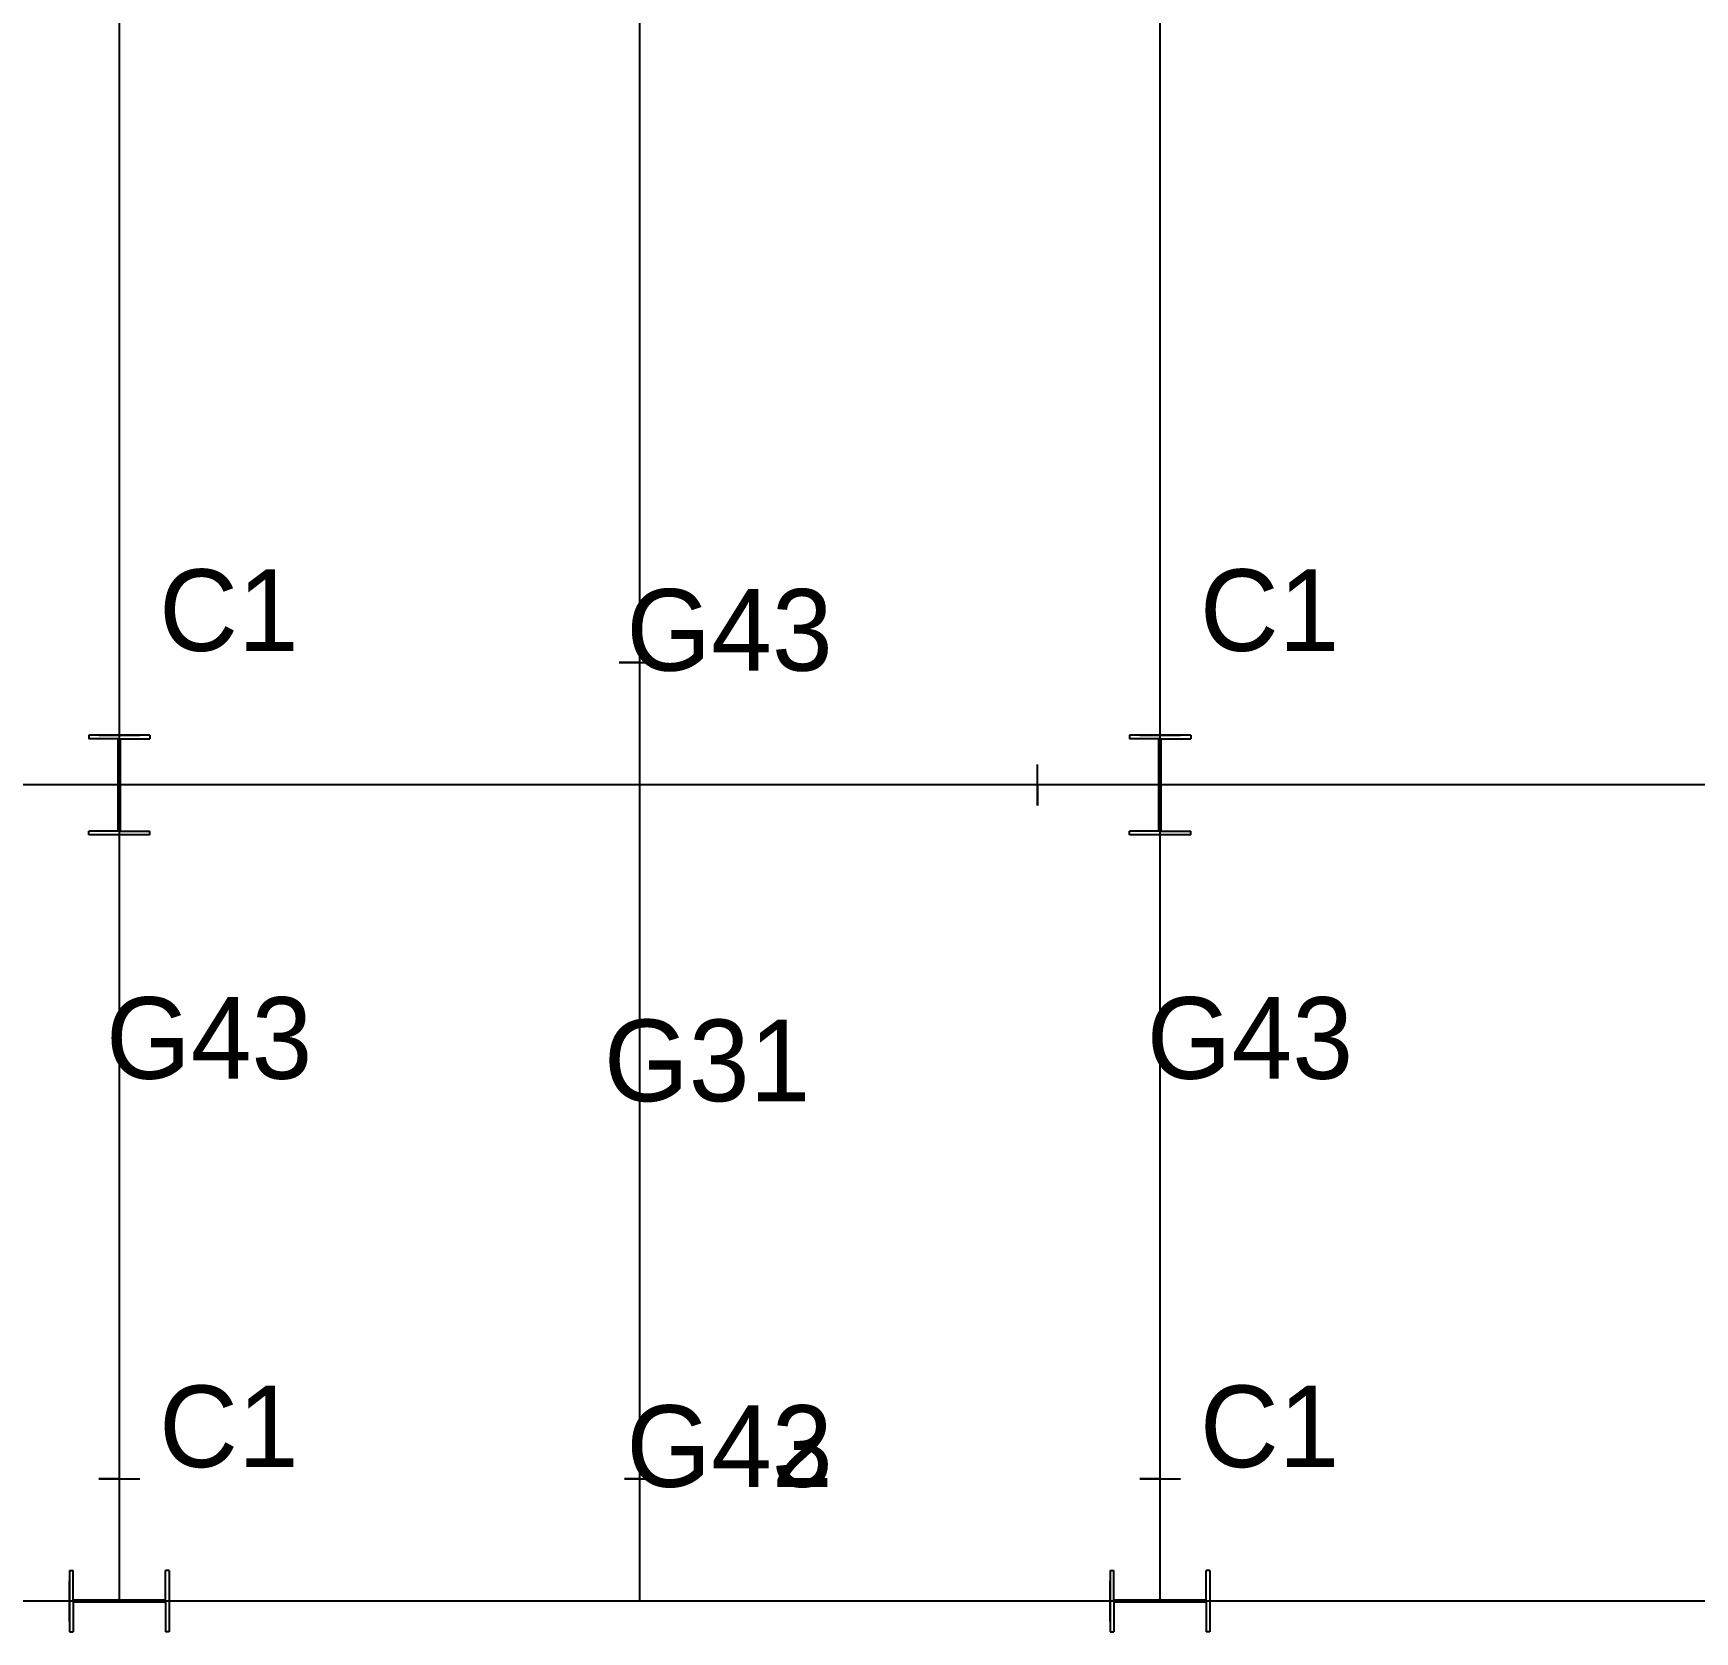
# Model space of a CAD drawing. Extents: x -150 to 68522, y -150 to 33063.
# Drawn here: x 34578 to 42720, y -150 to 7684 of the extents above; entities that cross this region are included whole.
import ezdxf
from ezdxf.enums import TextEntityAlignment as Align

# ---------------------------------------------------------------- set-up
doc = ezdxf.new("R2010")
doc.units = 0
doc.layers.get('0').update_dxf_attribs({"color": 2, "linetype": 'CONTINUOUS'})

msp = doc.modelspace()

# ---------------------------------------------------------------- linework, layer by layer
for p, q in [((35000, 4000, 3330), (35000, 12000, 3330)), ((35000, 4000, 6460), (35000, 12000, 6460)), ((35000, 4000, 9590), (35000, 12000, 9590)), ((37550, 4000, 3330), (37550, 12000, 3330)), ((37550, 4000, 6460), (37550, 12000, 6460)), ((37550, 4000, 9590), (37550, 12000, 9590)), ((40100, 4000, 3330), (40100, 12000, 3330)), ((40100, 4000, 6460), (40100, 12000, 6460)), ((40100, 4000, 9590), (40100, 12000, 9590)), ((35000, 4000), (35000, 8000)), ((40100, 4000), (40100, 8000)), ((35000, 4000), (27500, 4000)), ((35000, 4000, 3330), (27500, 4000, 3330)), ((35000, 4000, 6460), (27500, 4000, 6460)), ((35000, 4000, 9590), (27500, 4000, 9590)), ((35000, 0), (35000, 4000)), ((40100, 4000), (35000, 4000)), ((35000, 4000), (35000, 4000, 3330)), ((40100, 4000, 3330), (35000, 4000, 3330)), ((35000, 0, 3330), (35000, 4000, 3330)), ((35000, 4000, 3330), (35000, 4000, 6460)), ((35000, 4000, 6460), (35000, 4000, 9590)), ((40100, 4000, 6460), (35000, 4000, 6460)), ((35000, 0, 6460), (35000, 4000, 6460)), ((40100, 4000, 9590), (35000, 4000, 9590)), ((35000, 0, 9590), (35000, 4000, 9590)), ((37550, 0, 3330), (37550, 4000, 3330)), ((37550, 0, 6460), (37550, 4000, 6460)), ((37550, 0, 9590), (37550, 4000, 9590)), ((40100, 0), (40100, 4000)), ((47600, 4000), (40100, 4000)), ((40100, 4000), (40100, 4000, 3330)), ((47600, 4000, 3330), (40100, 4000, 3330)), ((40100, 0, 3330), (40100, 4000, 3330)), ((40100, 4000, 3330), (40100, 4000, 6460)), ((40100, 4000, 6460), (40100, 4000, 9590)), ((47600, 4000, 6460), (40100, 4000, 6460)), ((40100, 0, 6460), (40100, 4000, 6460)), ((47600, 4000, 9590), (40100, 4000, 9590)), ((40100, 0, 9590), (40100, 4000, 9590)), ((35000, 0), (27500, 0)), ((35000, 0, 3330), (27500, 0, 3330)), ((35000, 0, 6460), (27500, 0, 6460)), ((35000, 0, 9590), (27500, 0, 9590)), ((40100, 0), (35000, 0)), ((35000, 0), (35000, 0, 3330)), ((40100, 0, 3330), (35000, 0, 3330)), ((35000, 0, 3330), (35000, 0, 6460)), ((35000, 0, 6460), (35000, 0, 9590)), ((40100, 0, 6460), (35000, 0, 6460)), ((40100, 0, 9590), (35000, 0, 9590)), ((47600, 0), (40100, 0)), ((40100, 0), (40100, 0, 3330)), ((47600, 0, 3330), (40100, 0, 3330)), ((40100, 0, 3330), (40100, 0, 6460)), ((40100, 0, 6460), (40100, 0, 9590)), ((47600, 0, 6460), (40100, 0, 6460)), ((47600, 0, 9590), (40100, 0, 9590))]:
    msp.add_line(p, q)
at = {"layer": 'C1'}
for p, q in [((35150, 4244), (34850, 4244)), ((34850, 4244), (34850, 4226)), ((35150, 4244, 3330), (34850, 4244, 3330)), ((34850, 4244, 3330), (34850, 4226, 3330)), ((35150, 4244, 6460), (34850, 4244, 6460)), ((34850, 4244, 6460), (34850, 4226, 6460)), ((35150, 4244), (35150, 4226)), ((35150, 4244, 3330), (35150, 4226, 3330)), ((35150, 4244, 6460), (35150, 4226, 6460)), ((40250, 4244), (39950, 4244)), ((39950, 4244), (39950, 4226)), ((40250, 4244, 3330), (39950, 4244, 3330)), ((39950, 4244, 3330), (39950, 4226, 3330)), ((40250, 4244, 6460), (39950, 4244, 6460)), ((39950, 4244, 6460), (39950, 4226, 6460)), ((40250, 4244), (40250, 4226)), ((40250, 4244, 3330), (40250, 4226, 3330)), ((40250, 4244, 6460), (40250, 4226, 6460)), ((34994.5, 4226), (34850, 4226)), ((34994.5, 4226, 3330), (34850, 4226, 3330)), ((34994.5, 4226, 6460), (34850, 4226, 6460)), ((34994.5, 3774), (34994.5, 4226)), ((34994.5, 4226), (34994.5, 4226)), ((34994.5, 4226), (34994.5, 4226)), ((34994.5, 4226), (34994.5, 4226)), ((34994.5, 3774, 3330), (34994.5, 4226, 3330)), ((34994.5, 4226, 3330), (34994.5, 4226, 3330)), ((34994.5, 4226, 3330), (34994.5, 4226, 3330)), ((34994.5, 4226, 3330), (34994.5, 4226, 3330)), ((34994.5, 3774, 6460), (34994.5, 4226, 6460)), ((34994.5, 4226, 6460), (34994.5, 4226, 6460)), ((34994.5, 4226, 6460), (34994.5, 4226, 6460)), ((34994.5, 4226, 6460), (34994.5, 4226, 6460)), ((35005.5, 3774), (35005.5, 4226)), ((35005.5, 4226), (35005.5, 4226)), ((35005.5, 4226), (35005.5, 4226)), ((35005.5, 4226), (35005.5, 4226)), ((35005.5, 4226), (35150, 4226)), ((35005.5, 3774, 3330), (35005.5, 4226, 3330)), ((35005.5, 4226, 3330), (35005.5, 4226, 3330)), ((35005.5, 4226, 3330), (35005.5, 4226, 3330)), ((35005.5, 4226, 3330), (35005.5, 4226, 3330)), ((35005.5, 4226, 3330), (35150, 4226, 3330)), ((35005.5, 3774, 6460), (35005.5, 4226, 6460)), ((35005.5, 4226, 6460), (35005.5, 4226, 6460)), ((35005.5, 4226, 6460), (35005.5, 4226, 6460)), ((35005.5, 4226, 6460), (35005.5, 4226, 6460)), ((35005.5, 4226, 6460), (35150, 4226, 6460)), ((40094.5, 4226), (39950, 4226)), ((40094.5, 4226, 3330), (39950, 4226, 3330)), ((40094.5, 4226, 6460), (39950, 4226, 6460)), ((40094.5, 3774), (40094.5, 4226)), ((40094.5, 4226), (40094.5, 4226)), ((40094.5, 4226), (40094.5, 4226)), ((40094.5, 4226), (40094.5, 4226)), ((40094.5, 3774, 3330), (40094.5, 4226, 3330)), ((40094.5, 4226, 3330), (40094.5, 4226, 3330)), ((40094.5, 4226, 3330), (40094.5, 4226, 3330)), ((40094.5, 4226, 3330), (40094.5, 4226, 3330)), ((40094.5, 3774, 6460), (40094.5, 4226, 6460)), ((40094.5, 4226, 6460), (40094.5, 4226, 6460)), ((40094.5, 4226, 6460), (40094.5, 4226, 6460)), ((40094.5, 4226, 6460), (40094.5, 4226, 6460)), ((40105.5, 3774), (40105.5, 4226)), ((40105.5, 4226), (40105.5, 4226)), ((40105.5, 4226), (40105.5, 4226)), ((40105.5, 4226), (40105.5, 4226)), ((40105.5, 4226), (40250, 4226)), ((40105.5, 3774, 3330), (40105.5, 4226, 3330)), ((40105.5, 4226, 3330), (40105.5, 4226, 3330)), ((40105.5, 4226, 3330), (40105.5, 4226, 3330)), ((40105.5, 4226, 3330), (40105.5, 4226, 3330)), ((40105.5, 4226, 3330), (40250, 4226, 3330)), ((40105.5, 3774, 6460), (40105.5, 4226, 6460)), ((40105.5, 4226, 6460), (40105.5, 4226, 6460)), ((40105.5, 4226, 6460), (40105.5, 4226, 6460)), ((40105.5, 4226, 6460), (40105.5, 4226, 6460)), ((40105.5, 4226, 6460), (40250, 4226, 6460)), ((34994.5, 3774), (34850, 3774)), ((34850, 3756), (34850, 3774)), ((34994.5, 3774, 3330), (34850, 3774, 3330)), ((34850, 3756, 3330), (34850, 3774, 3330)), ((34994.5, 3774, 6460), (34850, 3774, 6460)), ((34850, 3756, 6460), (34850, 3774, 6460)), ((35150, 3756), (34850, 3756)), ((35150, 3756, 3330), (34850, 3756, 3330)), ((35150, 3756, 6460), (34850, 3756, 6460)), ((34994.5, 3774), (34994.5, 3774)), ((34994.5, 3774), (34994.5, 3774)), ((34994.5, 3774), (34994.5, 3774)), ((34994.5, 3774, 3330), (34994.5, 3774, 3330)), ((34994.5, 3774, 3330), (34994.5, 3774, 3330)), ((34994.5, 3774, 3330), (34994.5, 3774, 3330)), ((34994.5, 3774, 6460), (34994.5, 3774, 6460)), ((34994.5, 3774, 6460), (34994.5, 3774, 6460)), ((34994.5, 3774, 6460), (34994.5, 3774, 6460)), ((35005.5, 3774), (35005.5, 3774)), ((35005.5, 3774), (35005.5, 3774)), ((35005.5, 3774), (35005.5, 3774)), ((35005.5, 3774), (35150, 3774)), ((35005.5, 3774, 3330), (35005.5, 3774, 3330)), ((35005.5, 3774, 3330), (35005.5, 3774, 3330)), ((35005.5, 3774, 3330), (35005.5, 3774, 3330)), ((35005.5, 3774, 3330), (35150, 3774, 3330)), ((35005.5, 3774, 6460), (35005.5, 3774, 6460)), ((35005.5, 3774, 6460), (35005.5, 3774, 6460)), ((35005.5, 3774, 6460), (35005.5, 3774, 6460)), ((35005.5, 3774, 6460), (35150, 3774, 6460)), ((35150, 3756), (35150, 3774)), ((35150, 3756, 3330), (35150, 3774, 3330)), ((35150, 3756, 6460), (35150, 3774, 6460)), ((40094.5, 3774), (39950, 3774)), ((39950, 3756), (39950, 3774)), ((40094.5, 3774, 3330), (39950, 3774, 3330)), ((39950, 3756, 3330), (39950, 3774, 3330)), ((40094.5, 3774, 6460), (39950, 3774, 6460)), ((39950, 3756, 6460), (39950, 3774, 6460)), ((40250, 3756), (39950, 3756)), ((40250, 3756, 3330), (39950, 3756, 3330)), ((40250, 3756, 6460), (39950, 3756, 6460)), ((40094.5, 3774), (40094.5, 3774)), ((40094.5, 3774), (40094.5, 3774)), ((40094.5, 3774), (40094.5, 3774)), ((40094.5, 3774, 3330), (40094.5, 3774, 3330)), ((40094.5, 3774, 3330), (40094.5, 3774, 3330)), ((40094.5, 3774, 3330), (40094.5, 3774, 3330)), ((40094.5, 3774, 6460), (40094.5, 3774, 6460)), ((40094.5, 3774, 6460), (40094.5, 3774, 6460)), ((40094.5, 3774, 6460), (40094.5, 3774, 6460)), ((40105.5, 3774), (40105.5, 3774)), ((40105.5, 3774), (40105.5, 3774)), ((40105.5, 3774), (40105.5, 3774)), ((40105.5, 3774), (40250, 3774)), ((40105.5, 3774, 3330), (40105.5, 3774, 3330)), ((40105.5, 3774, 3330), (40105.5, 3774, 3330)), ((40105.5, 3774, 3330), (40105.5, 3774, 3330)), ((40105.5, 3774, 3330), (40250, 3774, 3330)), ((40105.5, 3774, 6460), (40105.5, 3774, 6460)), ((40105.5, 3774, 6460), (40105.5, 3774, 6460)), ((40105.5, 3774, 6460), (40105.5, 3774, 6460)), ((40105.5, 3774, 6460), (40250, 3774, 6460)), ((40250, 3756), (40250, 3774)), ((40250, 3756, 3330), (40250, 3774, 3330)), ((40250, 3756, 6460), (40250, 3774, 6460)), ((34756, 150), (34756, -150)), ((34756, 150), (34774, 150)), ((34756, 150, 3330), (34756, -150, 3330)), ((34756, 150, 3330), (34774, 150, 3330)), ((34756, 150, 6460), (34756, -150, 6460)), ((34756, 150, 6460), (34774, 150, 6460)), ((34774, 5.5), (34774, 150)), ((34774, 5.5, 3330), (34774, 150, 3330)), ((34774, 5.5, 6460), (34774, 150, 6460)), ((35226, 5.5), (35226, 150)), ((35244, 150), (35226, 150)), ((35226, 5.5, 3330), (35226, 150, 3330)), ((35244, 150, 3330), (35226, 150, 3330)), ((35226, 5.5, 6460), (35226, 150, 6460)), ((35244, 150, 6460), (35226, 150, 6460)), ((35244, 150), (35244, -150)), ((35244, 150, 3330), (35244, -150, 3330)), ((35244, 150, 6460), (35244, -150, 6460)), ((39856, 150), (39856, -150)), ((39856, 150), (39874, 150)), ((39856, 150, 3330), (39856, -150, 3330)), ((39856, 150, 3330), (39874, 150, 3330)), ((39856, 150, 6460), (39856, -150, 6460)), ((39856, 150, 6460), (39874, 150, 6460)), ((39874, 5.5), (39874, 150)), ((39874, 5.5, 3330), (39874, 150, 3330)), ((39874, 5.5, 6460), (39874, 150, 6460)), ((40326, 5.5), (40326, 150)), ((40344, 150), (40326, 150)), ((40326, 5.5, 3330), (40326, 150, 3330)), ((40344, 150, 3330), (40326, 150, 3330)), ((40326, 5.5, 6460), (40326, 150, 6460)), ((40344, 150, 6460), (40326, 150, 6460)), ((40344, 150), (40344, -150)), ((40344, 150, 3330), (40344, -150, 3330)), ((40344, 150, 6460), (40344, -150, 6460)), ((35226, 5.5), (34774, 5.5)), ((34774, 5.5), (34774, 5.5)), ((34774, 5.5), (34774, 5.5)), ((34774, 5.5), (34774, 5.5)), ((35226, 5.5, 3330), (34774, 5.5, 3330)), ((34774, 5.5, 3330), (34774, 5.5, 3330)), ((34774, 5.5, 3330), (34774, 5.5, 3330)), ((34774, 5.5, 3330), (34774, 5.5, 3330)), ((35226, 5.5, 6460), (34774, 5.5, 6460)), ((34774, 5.5, 6460), (34774, 5.5, 6460)), ((34774, 5.5, 6460), (34774, 5.5, 6460)), ((34774, 5.5, 6460), (34774, 5.5, 6460)), ((35226, 5.5), (35226, 5.5)), ((35226, 5.5), (35226, 5.5)), ((35226, 5.5), (35226, 5.5)), ((35226, 5.5, 3330), (35226, 5.5, 3330)), ((35226, 5.5, 3330), (35226, 5.5, 3330)), ((35226, 5.5, 3330), (35226, 5.5, 3330)), ((35226, 5.5, 6460), (35226, 5.5, 6460)), ((35226, 5.5, 6460), (35226, 5.5, 6460)), ((35226, 5.5, 6460), (35226, 5.5, 6460)), ((40326, 5.5), (39874, 5.5)), ((39874, 5.5), (39874, 5.5)), ((39874, 5.5), (39874, 5.5)), ((39874, 5.5), (39874, 5.5)), ((40326, 5.5, 3330), (39874, 5.5, 3330)), ((39874, 5.5, 3330), (39874, 5.5, 3330)), ((39874, 5.5, 3330), (39874, 5.5, 3330)), ((39874, 5.5, 3330), (39874, 5.5, 3330)), ((40326, 5.5, 6460), (39874, 5.5, 6460)), ((39874, 5.5, 6460), (39874, 5.5, 6460)), ((39874, 5.5, 6460), (39874, 5.5, 6460)), ((39874, 5.5, 6460), (39874, 5.5, 6460)), ((40326, 5.5), (40326, 5.5)), ((40326, 5.5), (40326, 5.5)), ((40326, 5.5), (40326, 5.5)), ((40326, 5.5, 3330), (40326, 5.5, 3330)), ((40326, 5.5, 3330), (40326, 5.5, 3330)), ((40326, 5.5, 3330), (40326, 5.5, 3330)), ((40326, 5.5, 6460), (40326, 5.5, 6460)), ((40326, 5.5, 6460), (40326, 5.5, 6460)), ((40326, 5.5, 6460), (40326, 5.5, 6460)), ((35226, -5.5), (34774, -5.5)), ((34774, -5.5), (34774, -5.5)), ((34774, -5.5), (34774, -5.5)), ((34774, -5.5), (34774, -5.5)), ((34774, -5.5), (34774, -150)), ((35226, -5.5, 3330), (34774, -5.5, 3330)), ((34774, -5.5, 3330), (34774, -5.5, 3330)), ((34774, -5.5, 3330), (34774, -5.5, 3330)), ((34774, -5.5, 3330), (34774, -5.5, 3330)), ((34774, -5.5, 3330), (34774, -150, 3330)), ((35226, -5.5, 6460), (34774, -5.5, 6460)), ((34774, -5.5, 6460), (34774, -5.5, 6460)), ((34774, -5.5, 6460), (34774, -5.5, 6460)), ((34774, -5.5, 6460), (34774, -5.5, 6460)), ((34774, -5.5, 6460), (34774, -150, 6460)), ((35226, -5.5), (35226, -5.5)), ((35226, -5.5), (35226, -5.5)), ((35226, -5.5), (35226, -5.5)), ((35226, -5.5), (35226, -150)), ((35226, -5.5, 3330), (35226, -5.5, 3330)), ((35226, -5.5, 3330), (35226, -5.5, 3330)), ((35226, -5.5, 3330), (35226, -5.5, 3330)), ((35226, -5.5, 3330), (35226, -150, 3330)), ((35226, -5.5, 6460), (35226, -5.5, 6460)), ((35226, -5.5, 6460), (35226, -5.5, 6460)), ((35226, -5.5, 6460), (35226, -5.5, 6460)), ((35226, -5.5, 6460), (35226, -150, 6460)), ((40326, -5.5), (39874, -5.5)), ((39874, -5.5), (39874, -5.5)), ((39874, -5.5), (39874, -5.5)), ((39874, -5.5), (39874, -5.5)), ((39874, -5.5), (39874, -150)), ((40326, -5.5, 3330), (39874, -5.5, 3330)), ((39874, -5.5, 3330), (39874, -5.5, 3330)), ((39874, -5.5, 3330), (39874, -5.5, 3330)), ((39874, -5.5, 3330), (39874, -5.5, 3330)), ((39874, -5.5, 3330), (39874, -150, 3330)), ((40326, -5.5, 6460), (39874, -5.5, 6460)), ((39874, -5.5, 6460), (39874, -5.5, 6460)), ((39874, -5.5, 6460), (39874, -5.5, 6460)), ((39874, -5.5, 6460), (39874, -5.5, 6460)), ((39874, -5.5, 6460), (39874, -150, 6460)), ((40326, -5.5), (40326, -5.5)), ((40326, -5.5), (40326, -5.5)), ((40326, -5.5), (40326, -5.5)), ((40326, -5.5), (40326, -150)), ((40326, -5.5, 3330), (40326, -5.5, 3330)), ((40326, -5.5, 3330), (40326, -5.5, 3330)), ((40326, -5.5, 3330), (40326, -5.5, 3330)), ((40326, -5.5, 3330), (40326, -150, 3330)), ((40326, -5.5, 6460), (40326, -5.5, 6460)), ((40326, -5.5, 6460), (40326, -5.5, 6460)), ((40326, -5.5, 6460), (40326, -5.5, 6460)), ((40326, -5.5, 6460), (40326, -150, 6460)), ((34756, -150), (34774, -150)), ((34756, -150, 3330), (34774, -150, 3330)), ((34756, -150, 6460), (34774, -150, 6460)), ((35244, -150), (35226, -150)), ((35244, -150, 3330), (35226, -150, 3330)), ((35244, -150, 6460), (35226, -150, 6460)), ((39856, -150), (39874, -150)), ((39856, -150, 3330), (39874, -150, 3330)), ((39856, -150, 6460), (39874, -150, 6460)), ((40344, -150), (40326, -150)), ((40344, -150, 3330), (40326, -150, 3330)), ((40344, -150, 6460), (40326, -150, 6460))]:
    msp.add_line(p, q, dxfattribs=at)
at = {"layer": 'G31', "extrusion": (0, 1, 0)}
for p, q in [((37475, 600, 3480), (37625, 600, 3480)), ((37475, 600, 3180), (37625, 600, 3180)), ((37546.75, 600, 3471), (37475, 600, 3471)), ((37475, 600, 3480), (37475, 600, 3471)), ((37546.75, 600, 3189), (37475, 600, 3189)), ((37475, 600, 3180), (37475, 600, 3189)), ((37475, 600, 6610), (37625, 600, 6610)), ((37475, 600, 6310), (37625, 600, 6310)), ((37546.75, 600, 6601), (37475, 600, 6601)), ((37475, 600, 6610), (37475, 600, 6601)), ((37546.75, 600, 6319), (37475, 600, 6319)), ((37475, 600, 6310), (37475, 600, 6319)), ((37475, 600, 9740), (37625, 600, 9740)), ((37475, 600, 9440), (37625, 600, 9440)), ((37546.75, 600, 9731), (37475, 600, 9731)), ((37475, 600, 9740), (37475, 600, 9731)), ((37546.75, 600, 9449), (37475, 600, 9449)), ((37475, 600, 9440), (37475, 600, 9449)), ((37546.75, 600, 3189), (37546.75, 600, 3471)), ((37546.75, 600, 3471), (37546.75, 600, 3471)), ((37546.75, 600, 3189), (37546.75, 600, 3189)), ((37546.75, 600, 3471), (37546.75, 600, 3471)), ((37546.75, 600, 3189), (37546.75, 600, 3189)), ((37546.75, 600, 3471), (37546.75, 600, 3471)), ((37546.75, 600, 3189), (37546.75, 600, 3189)), ((37546.75, 600, 6319), (37546.75, 600, 6601)), ((37546.75, 600, 6601), (37546.75, 600, 6601)), ((37546.75, 600, 6319), (37546.75, 600, 6319)), ((37546.75, 600, 6601), (37546.75, 600, 6601)), ((37546.75, 600, 6319), (37546.75, 600, 6319)), ((37546.75, 600, 6601), (37546.75, 600, 6601)), ((37546.75, 600, 6319), (37546.75, 600, 6319)), ((37546.75, 600, 9449), (37546.75, 600, 9731)), ((37546.75, 600, 9731), (37546.75, 600, 9731)), ((37546.75, 600, 9449), (37546.75, 600, 9449)), ((37546.75, 600, 9731), (37546.75, 600, 9731)), ((37546.75, 600, 9449), (37546.75, 600, 9449)), ((37546.75, 600, 9731), (37546.75, 600, 9731)), ((37546.75, 600, 9449), (37546.75, 600, 9449)), ((37553.25, 600, 3189), (37553.25, 600, 3471)), ((37553.25, 600, 3189), (37553.25, 600, 3189)), ((37553.25, 600, 3471), (37553.25, 600, 3471)), ((37553.25, 600, 3189), (37553.25, 600, 3189)), ((37553.25, 600, 3471), (37553.25, 600, 3471)), ((37553.25, 600, 3189), (37553.25, 600, 3189)), ((37553.25, 600, 3471), (37553.25, 600, 3471)), ((37553.25, 600, 3471), (37625, 600, 3471)), ((37553.25, 600, 3189), (37625, 600, 3189)), ((37553.25, 600, 6319), (37553.25, 600, 6601)), ((37553.25, 600, 6319), (37553.25, 600, 6319)), ((37553.25, 600, 6601), (37553.25, 600, 6601)), ((37553.25, 600, 6319), (37553.25, 600, 6319)), ((37553.25, 600, 6601), (37553.25, 600, 6601)), ((37553.25, 600, 6319), (37553.25, 600, 6319)), ((37553.25, 600, 6601), (37553.25, 600, 6601)), ((37553.25, 600, 6601), (37625, 600, 6601)), ((37553.25, 600, 6319), (37625, 600, 6319)), ((37553.25, 600, 9449), (37553.25, 600, 9731)), ((37553.25, 600, 9449), (37553.25, 600, 9449)), ((37553.25, 600, 9731), (37553.25, 600, 9731)), ((37553.25, 600, 9449), (37553.25, 600, 9449)), ((37553.25, 600, 9731), (37553.25, 600, 9731)), ((37553.25, 600, 9449), (37553.25, 600, 9449)), ((37553.25, 600, 9731), (37553.25, 600, 9731)), ((37553.25, 600, 9731), (37625, 600, 9731)), ((37553.25, 600, 9449), (37625, 600, 9449)), ((37625, 600, 3480), (37625, 600, 3471)), ((37625, 600, 3180), (37625, 600, 3189)), ((37625, 600, 6610), (37625, 600, 6601)), ((37625, 600, 6310), (37625, 600, 6319)), ((37625, 600, 9740), (37625, 600, 9731)), ((37625, 600, 9440), (37625, 600, 9449))]:
    msp.add_line(p, q, dxfattribs=at)
at = {"layer": 'G42', "extrusion": (0, 1, 0)}
for p, q in [((34900, 4244, 3530), (35100, 4244, 3530)), ((34900, 4244, 3130), (35100, 4244, 3130)), ((34995.5, 4244, 3516), (34900, 4244, 3516)), ((34900, 4244, 3530), (34900, 4244, 3516)), ((34995.5, 4244, 3144), (34900, 4244, 3144)), ((34900, 4244, 3130), (34900, 4244, 3144)), ((34900, 4244, 6660), (35100, 4244, 6660)), ((34900, 4244, 6260), (35100, 4244, 6260)), ((34995.5, 4244, 6646), (34900, 4244, 6646)), ((34900, 4244, 6660), (34900, 4244, 6646)), ((34995.5, 4244, 6274), (34900, 4244, 6274)), ((34900, 4244, 6260), (34900, 4244, 6274)), ((34900, 4244, 9790), (35100, 4244, 9790)), ((34900, 4244, 9390), (35100, 4244, 9390)), ((34995.5, 4244, 9776), (34900, 4244, 9776)), ((34900, 4244, 9790), (34900, 4244, 9776)), ((34995.5, 4244, 9404), (34900, 4244, 9404)), ((34900, 4244, 9390), (34900, 4244, 9404)), ((34995.5, 4244, 3144), (34995.5, 4244, 3516)), ((34995.5, 4244, 3516), (34995.5, 4244, 3516)), ((34995.5, 4244, 3144), (34995.5, 4244, 3144)), ((34995.5, 4244, 3516), (34995.5, 4244, 3516)), ((34995.5, 4244, 3144), (34995.5, 4244, 3144)), ((34995.5, 4244, 3516), (34995.5, 4244, 3516)), ((34995.5, 4244, 3144), (34995.5, 4244, 3144)), ((34995.5, 4244, 6274), (34995.5, 4244, 6646)), ((34995.5, 4244, 6646), (34995.5, 4244, 6646)), ((34995.5, 4244, 6274), (34995.5, 4244, 6274)), ((34995.5, 4244, 6646), (34995.5, 4244, 6646)), ((34995.5, 4244, 6274), (34995.5, 4244, 6274)), ((34995.5, 4244, 6646), (34995.5, 4244, 6646)), ((34995.5, 4244, 6274), (34995.5, 4244, 6274)), ((34995.5, 4244, 9404), (34995.5, 4244, 9776)), ((34995.5, 4244, 9776), (34995.5, 4244, 9776)), ((34995.5, 4244, 9404), (34995.5, 4244, 9404)), ((34995.5, 4244, 9776), (34995.5, 4244, 9776)), ((34995.5, 4244, 9404), (34995.5, 4244, 9404)), ((34995.5, 4244, 9776), (34995.5, 4244, 9776)), ((34995.5, 4244, 9404), (34995.5, 4244, 9404)), ((35004.5, 4244, 3144), (35004.5, 4244, 3516)), ((35004.5, 4244, 3144), (35004.5, 4244, 3144)), ((35004.5, 4244, 3516), (35004.5, 4244, 3516)), ((35004.5, 4244, 3144), (35004.5, 4244, 3144)), ((35004.5, 4244, 3516), (35004.5, 4244, 3516)), ((35004.5, 4244, 3144), (35004.5, 4244, 3144)), ((35004.5, 4244, 3516), (35004.5, 4244, 3516)), ((35004.5, 4244, 3516), (35100, 4244, 3516)), ((35004.5, 4244, 3144), (35100, 4244, 3144)), ((35004.5, 4244, 6274), (35004.5, 4244, 6646)), ((35004.5, 4244, 6274), (35004.5, 4244, 6274)), ((35004.5, 4244, 6646), (35004.5, 4244, 6646)), ((35004.5, 4244, 6274), (35004.5, 4244, 6274)), ((35004.5, 4244, 6646), (35004.5, 4244, 6646)), ((35004.5, 4244, 6274), (35004.5, 4244, 6274)), ((35004.5, 4244, 6646), (35004.5, 4244, 6646)), ((35004.5, 4244, 6646), (35100, 4244, 6646)), ((35004.5, 4244, 6274), (35100, 4244, 6274)), ((35004.5, 4244, 9404), (35004.5, 4244, 9776)), ((35004.5, 4244, 9404), (35004.5, 4244, 9404)), ((35004.5, 4244, 9776), (35004.5, 4244, 9776)), ((35004.5, 4244, 9404), (35004.5, 4244, 9404)), ((35004.5, 4244, 9776), (35004.5, 4244, 9776)), ((35004.5, 4244, 9404), (35004.5, 4244, 9404)), ((35004.5, 4244, 9776), (35004.5, 4244, 9776)), ((35004.5, 4244, 9776), (35100, 4244, 9776)), ((35004.5, 4244, 9404), (35100, 4244, 9404)), ((35100, 4244, 3530), (35100, 4244, 3516)), ((35100, 4244, 3130), (35100, 4244, 3144)), ((35100, 4244, 6660), (35100, 4244, 6646)), ((35100, 4244, 6260), (35100, 4244, 6274)), ((35100, 4244, 9790), (35100, 4244, 9776)), ((35100, 4244, 9390), (35100, 4244, 9404)), ((40000, 4244, 3530), (40200, 4244, 3530)), ((40000, 4244, 3130), (40200, 4244, 3130)), ((40095.5, 4244, 3516), (40000, 4244, 3516)), ((40000, 4244, 3530), (40000, 4244, 3516)), ((40095.5, 4244, 3144), (40000, 4244, 3144)), ((40000, 4244, 3130), (40000, 4244, 3144)), ((40000, 4244, 6660), (40200, 4244, 6660)), ((40000, 4244, 6260), (40200, 4244, 6260)), ((40095.5, 4244, 6646), (40000, 4244, 6646)), ((40000, 4244, 6660), (40000, 4244, 6646)), ((40095.5, 4244, 6274), (40000, 4244, 6274)), ((40000, 4244, 6260), (40000, 4244, 6274)), ((40000, 4244, 9790), (40200, 4244, 9790)), ((40000, 4244, 9390), (40200, 4244, 9390)), ((40095.5, 4244, 9776), (40000, 4244, 9776)), ((40000, 4244, 9790), (40000, 4244, 9776)), ((40095.5, 4244, 9404), (40000, 4244, 9404)), ((40000, 4244, 9390), (40000, 4244, 9404)), ((40095.5, 4244, 3144), (40095.5, 4244, 3516)), ((40095.5, 4244, 3516), (40095.5, 4244, 3516)), ((40095.5, 4244, 3144), (40095.5, 4244, 3144)), ((40095.5, 4244, 3516), (40095.5, 4244, 3516)), ((40095.5, 4244, 3144), (40095.5, 4244, 3144)), ((40095.5, 4244, 3516), (40095.5, 4244, 3516)), ((40095.5, 4244, 3144), (40095.5, 4244, 3144)), ((40095.5, 4244, 6274), (40095.5, 4244, 6646)), ((40095.5, 4244, 6646), (40095.5, 4244, 6646)), ((40095.5, 4244, 6274), (40095.5, 4244, 6274)), ((40095.5, 4244, 6646), (40095.5, 4244, 6646)), ((40095.5, 4244, 6274), (40095.5, 4244, 6274)), ((40095.5, 4244, 6646), (40095.5, 4244, 6646)), ((40095.5, 4244, 6274), (40095.5, 4244, 6274)), ((40095.5, 4244, 9404), (40095.5, 4244, 9776)), ((40095.5, 4244, 9776), (40095.5, 4244, 9776)), ((40095.5, 4244, 9404), (40095.5, 4244, 9404)), ((40095.5, 4244, 9776), (40095.5, 4244, 9776)), ((40095.5, 4244, 9404), (40095.5, 4244, 9404)), ((40095.5, 4244, 9776), (40095.5, 4244, 9776)), ((40095.5, 4244, 9404), (40095.5, 4244, 9404)), ((40104.5, 4244, 3144), (40104.5, 4244, 3516)), ((40104.5, 4244, 3144), (40104.5, 4244, 3144)), ((40104.5, 4244, 3516), (40104.5, 4244, 3516)), ((40104.5, 4244, 3144), (40104.5, 4244, 3144)), ((40104.5, 4244, 3516), (40104.5, 4244, 3516)), ((40104.5, 4244, 3144), (40104.5, 4244, 3144)), ((40104.5, 4244, 3516), (40104.5, 4244, 3516)), ((40104.5, 4244, 3516), (40200, 4244, 3516)), ((40104.5, 4244, 3144), (40200, 4244, 3144)), ((40104.5, 4244, 6274), (40104.5, 4244, 6646)), ((40104.5, 4244, 6274), (40104.5, 4244, 6274)), ((40104.5, 4244, 6646), (40104.5, 4244, 6646)), ((40104.5, 4244, 6274), (40104.5, 4244, 6274)), ((40104.5, 4244, 6646), (40104.5, 4244, 6646)), ((40104.5, 4244, 6274), (40104.5, 4244, 6274)), ((40104.5, 4244, 6646), (40104.5, 4244, 6646)), ((40104.5, 4244, 6646), (40200, 4244, 6646)), ((40104.5, 4244, 6274), (40200, 4244, 6274)), ((40104.5, 4244, 9404), (40104.5, 4244, 9776)), ((40104.5, 4244, 9404), (40104.5, 4244, 9404)), ((40104.5, 4244, 9776), (40104.5, 4244, 9776)), ((40104.5, 4244, 9404), (40104.5, 4244, 9404)), ((40104.5, 4244, 9776), (40104.5, 4244, 9776)), ((40104.5, 4244, 9404), (40104.5, 4244, 9404)), ((40104.5, 4244, 9776), (40104.5, 4244, 9776)), ((40104.5, 4244, 9776), (40200, 4244, 9776)), ((40104.5, 4244, 9404), (40200, 4244, 9404)), ((40200, 4244, 3530), (40200, 4244, 3516)), ((40200, 4244, 3130), (40200, 4244, 3144)), ((40200, 4244, 6660), (40200, 4244, 6646)), ((40200, 4244, 6260), (40200, 4244, 6274)), ((40200, 4244, 9790), (40200, 4244, 9776)), ((40200, 4244, 9390), (40200, 4244, 9404))]:
    msp.add_line(p, q, dxfattribs=at)
at = {"layer": 'G42', "extrusion": (-1, 0, 0)}
for p, q in [((34756, -100, 3530), (34756, 100, 3530)), ((34756, -100, 3130), (34756, 100, 3130)), ((34756, 4.5, 3516), (34756, 100, 3516)), ((34756, 100, 3530), (34756, 100, 3516)), ((34756, 4.5, 3144), (34756, 100, 3144)), ((34756, 100, 3130), (34756, 100, 3144)), ((34756, -100, 6660), (34756, 100, 6660)), ((34756, -100, 6260), (34756, 100, 6260)), ((34756, 4.5, 6646), (34756, 100, 6646)), ((34756, 100, 6660), (34756, 100, 6646)), ((34756, 4.5, 6274), (34756, 100, 6274)), ((34756, 100, 6260), (34756, 100, 6274)), ((39856, -100, 3530), (39856, 100, 3530)), ((39856, -100, 3130), (39856, 100, 3130)), ((39856, 4.5, 3516), (39856, 100, 3516)), ((39856, 100, 3530), (39856, 100, 3516)), ((39856, 4.5, 3144), (39856, 100, 3144)), ((39856, 100, 3130), (39856, 100, 3144)), ((39856, -100, 6660), (39856, 100, 6660)), ((39856, -100, 6260), (39856, 100, 6260)), ((39856, 4.5, 6646), (39856, 100, 6646)), ((39856, 100, 6660), (39856, 100, 6646)), ((39856, 4.5, 6274), (39856, 100, 6274)), ((39856, 100, 6260), (39856, 100, 6274)), ((34756, 4.5, 3144), (34756, 4.5, 3516)), ((34756, 4.5, 3144), (34756, 4.5, 3144)), ((34756, 4.5, 3516), (34756, 4.5, 3516)), ((34756, 4.5, 3144), (34756, 4.5, 3144)), ((34756, 4.5, 3516), (34756, 4.5, 3516)), ((34756, 4.5, 3144), (34756, 4.5, 3144)), ((34756, 4.5, 3516), (34756, 4.5, 3516)), ((34756, 4.5, 6274), (34756, 4.5, 6646)), ((34756, 4.5, 6274), (34756, 4.5, 6274)), ((34756, 4.5, 6646), (34756, 4.5, 6646)), ((34756, 4.5, 6274), (34756, 4.5, 6274)), ((34756, 4.5, 6646), (34756, 4.5, 6646)), ((34756, 4.5, 6274), (34756, 4.5, 6274)), ((34756, 4.5, 6646), (34756, 4.5, 6646)), ((39856, 4.5, 3144), (39856, 4.5, 3516)), ((39856, 4.5, 3144), (39856, 4.5, 3144)), ((39856, 4.5, 3516), (39856, 4.5, 3516)), ((39856, 4.5, 3144), (39856, 4.5, 3144)), ((39856, 4.5, 3516), (39856, 4.5, 3516)), ((39856, 4.5, 3144), (39856, 4.5, 3144)), ((39856, 4.5, 3516), (39856, 4.5, 3516)), ((39856, 4.5, 6274), (39856, 4.5, 6646)), ((39856, 4.5, 6274), (39856, 4.5, 6274)), ((39856, 4.5, 6646), (39856, 4.5, 6646)), ((39856, 4.5, 6274), (39856, 4.5, 6274)), ((39856, 4.5, 6646), (39856, 4.5, 6646)), ((39856, 4.5, 6274), (39856, 4.5, 6274)), ((39856, 4.5, 6646), (39856, 4.5, 6646)), ((34756, -4.5, 3144), (34756, -4.5, 3516)), ((34756, -4.5, 3516), (34756, -4.5, 3516)), ((34756, -4.5, 3144), (34756, -4.5, 3144)), ((34756, -4.5, 3516), (34756, -4.5, 3516)), ((34756, -4.5, 3144), (34756, -4.5, 3144)), ((34756, -4.5, 3516), (34756, -4.5, 3516)), ((34756, -4.5, 3144), (34756, -4.5, 3144)), ((34756, -4.5, 3516), (34756, -100, 3516)), ((34756, -4.5, 3144), (34756, -100, 3144)), ((34756, -4.5, 6274), (34756, -4.5, 6646)), ((34756, -4.5, 6646), (34756, -4.5, 6646)), ((34756, -4.5, 6274), (34756, -4.5, 6274)), ((34756, -4.5, 6646), (34756, -4.5, 6646)), ((34756, -4.5, 6274), (34756, -4.5, 6274)), ((34756, -4.5, 6646), (34756, -4.5, 6646)), ((34756, -4.5, 6274), (34756, -4.5, 6274)), ((34756, -4.5, 6646), (34756, -100, 6646)), ((34756, -4.5, 6274), (34756, -100, 6274)), ((39856, -4.5, 3144), (39856, -4.5, 3516)), ((39856, -4.5, 3516), (39856, -4.5, 3516)), ((39856, -4.5, 3144), (39856, -4.5, 3144)), ((39856, -4.5, 3516), (39856, -4.5, 3516)), ((39856, -4.5, 3144), (39856, -4.5, 3144)), ((39856, -4.5, 3516), (39856, -4.5, 3516)), ((39856, -4.5, 3144), (39856, -4.5, 3144)), ((39856, -4.5, 3516), (39856, -100, 3516)), ((39856, -4.5, 3144), (39856, -100, 3144)), ((39856, -4.5, 6274), (39856, -4.5, 6646)), ((39856, -4.5, 6646), (39856, -4.5, 6646)), ((39856, -4.5, 6274), (39856, -4.5, 6274)), ((39856, -4.5, 6646), (39856, -4.5, 6646)), ((39856, -4.5, 6274), (39856, -4.5, 6274)), ((39856, -4.5, 6646), (39856, -4.5, 6646)), ((39856, -4.5, 6274), (39856, -4.5, 6274)), ((39856, -4.5, 6646), (39856, -100, 6646)), ((39856, -4.5, 6274), (39856, -100, 6274)), ((34756, -100, 3530), (34756, -100, 3516)), ((34756, -100, 3130), (34756, -100, 3144)), ((34756, -100, 6660), (34756, -100, 6646)), ((34756, -100, 6260), (34756, -100, 6274)), ((39856, -100, 3530), (39856, -100, 3516)), ((39856, -100, 3130), (39856, -100, 3144)), ((39856, -100, 6660), (39856, -100, 6646)), ((39856, -100, 6260), (39856, -100, 6274))]:
    msp.add_line(p, q, dxfattribs=at)
at = {"layer": 'G43', "extrusion": (0, 1, 0)}
for p, q in [((37450, 4600, 3530), (37650, 4600, 3530)), ((37450, 4600, 3130), (37650, 4600, 3130)), ((37546, 4600, 3517), (37450, 4600, 3517)), ((37450, 4600, 3530), (37450, 4600, 3517)), ((37546, 4600, 3143), (37450, 4600, 3143)), ((37450, 4600, 3130), (37450, 4600, 3143)), ((37450, 4600, 6660), (37650, 4600, 6660)), ((37450, 4600, 6260), (37650, 4600, 6260)), ((37546, 4600, 6647), (37450, 4600, 6647)), ((37450, 4600, 6660), (37450, 4600, 6647)), ((37546, 4600, 6273), (37450, 4600, 6273)), ((37450, 4600, 6260), (37450, 4600, 6273)), ((37450, 4600, 9790), (37650, 4600, 9790)), ((37450, 4600, 9390), (37650, 4600, 9390)), ((37546, 4600, 9777), (37450, 4600, 9777)), ((37450, 4600, 9790), (37450, 4600, 9777)), ((37546, 4600, 9403), (37450, 4600, 9403)), ((37450, 4600, 9390), (37450, 4600, 9403)), ((37546, 4600, 3143), (37546, 4600, 3517)), ((37546, 4600, 3517), (37546, 4600, 3517)), ((37546, 4600, 3143), (37546, 4600, 3143)), ((37546, 4600, 3517), (37546, 4600, 3517)), ((37546, 4600, 3143), (37546, 4600, 3143)), ((37546, 4600, 3517), (37546, 4600, 3517)), ((37546, 4600, 3143), (37546, 4600, 3143)), ((37546, 4600, 6273), (37546, 4600, 6647)), ((37546, 4600, 6647), (37546, 4600, 6647)), ((37546, 4600, 6273), (37546, 4600, 6273)), ((37546, 4600, 6647), (37546, 4600, 6647)), ((37546, 4600, 6273), (37546, 4600, 6273)), ((37546, 4600, 6647), (37546, 4600, 6647)), ((37546, 4600, 6273), (37546, 4600, 6273)), ((37546, 4600, 9403), (37546, 4600, 9777)), ((37546, 4600, 9777), (37546, 4600, 9777)), ((37546, 4600, 9403), (37546, 4600, 9403)), ((37546, 4600, 9777), (37546, 4600, 9777)), ((37546, 4600, 9403), (37546, 4600, 9403)), ((37546, 4600, 9777), (37546, 4600, 9777)), ((37546, 4600, 9403), (37546, 4600, 9403)), ((37554, 4600, 3143), (37554, 4600, 3517)), ((37554, 4600, 3143), (37554, 4600, 3143)), ((37554, 4600, 3517), (37554, 4600, 3517)), ((37554, 4600, 3143), (37554, 4600, 3143)), ((37554, 4600, 3517), (37554, 4600, 3517)), ((37554, 4600, 3143), (37554, 4600, 3143)), ((37554, 4600, 3517), (37554, 4600, 3517)), ((37554, 4600, 3517), (37650, 4600, 3517)), ((37554, 4600, 3143), (37650, 4600, 3143)), ((37554, 4600, 6273), (37554, 4600, 6647)), ((37554, 4600, 6273), (37554, 4600, 6273)), ((37554, 4600, 6647), (37554, 4600, 6647)), ((37554, 4600, 6273), (37554, 4600, 6273)), ((37554, 4600, 6647), (37554, 4600, 6647)), ((37554, 4600, 6273), (37554, 4600, 6273)), ((37554, 4600, 6647), (37554, 4600, 6647)), ((37554, 4600, 6647), (37650, 4600, 6647)), ((37554, 4600, 6273), (37650, 4600, 6273)), ((37554, 4600, 9403), (37554, 4600, 9777)), ((37554, 4600, 9403), (37554, 4600, 9403)), ((37554, 4600, 9777), (37554, 4600, 9777)), ((37554, 4600, 9403), (37554, 4600, 9403)), ((37554, 4600, 9777), (37554, 4600, 9777)), ((37554, 4600, 9403), (37554, 4600, 9403)), ((37554, 4600, 9777), (37554, 4600, 9777)), ((37554, 4600, 9777), (37650, 4600, 9777)), ((37554, 4600, 9403), (37650, 4600, 9403)), ((37650, 4600, 3530), (37650, 4600, 3517)), ((37650, 4600, 3130), (37650, 4600, 3143)), ((37650, 4600, 6660), (37650, 4600, 6647)), ((37650, 4600, 6260), (37650, 4600, 6273)), ((37650, 4600, 9790), (37650, 4600, 9777)), ((37650, 4600, 9390), (37650, 4600, 9403)), ((34900, 600, 3530), (35100, 600, 3530)), ((34900, 600, 3130), (35100, 600, 3130)), ((34996, 600, 3517), (34900, 600, 3517)), ((34900, 600, 3530), (34900, 600, 3517)), ((34996, 600, 3143), (34900, 600, 3143)), ((34900, 600, 3130), (34900, 600, 3143)), ((34900, 600, 6660), (35100, 600, 6660)), ((34900, 600, 6260), (35100, 600, 6260)), ((34996, 600, 6647), (34900, 600, 6647)), ((34900, 600, 6660), (34900, 600, 6647)), ((34996, 600, 6273), (34900, 600, 6273)), ((34900, 600, 6260), (34900, 600, 6273)), ((34900, 600, 9790), (35100, 600, 9790)), ((34900, 600, 9390), (35100, 600, 9390)), ((34996, 600, 9777), (34900, 600, 9777)), ((34900, 600, 9790), (34900, 600, 9777)), ((34996, 600, 9403), (34900, 600, 9403)), ((34900, 600, 9390), (34900, 600, 9403)), ((34996, 600, 3143), (34996, 600, 3517)), ((34996, 600, 3517), (34996, 600, 3517)), ((34996, 600, 3143), (34996, 600, 3143)), ((34996, 600, 3517), (34996, 600, 3517)), ((34996, 600, 3143), (34996, 600, 3143)), ((34996, 600, 3517), (34996, 600, 3517)), ((34996, 600, 3143), (34996, 600, 3143)), ((34996, 600, 6273), (34996, 600, 6647)), ((34996, 600, 6647), (34996, 600, 6647)), ((34996, 600, 6273), (34996, 600, 6273)), ((34996, 600, 6647), (34996, 600, 6647)), ((34996, 600, 6273), (34996, 600, 6273)), ((34996, 600, 6647), (34996, 600, 6647)), ((34996, 600, 6273), (34996, 600, 6273)), ((34996, 600, 9403), (34996, 600, 9777)), ((34996, 600, 9777), (34996, 600, 9777)), ((34996, 600, 9403), (34996, 600, 9403)), ((34996, 600, 9777), (34996, 600, 9777)), ((34996, 600, 9403), (34996, 600, 9403)), ((34996, 600, 9777), (34996, 600, 9777)), ((34996, 600, 9403), (34996, 600, 9403)), ((35004, 600, 3143), (35004, 600, 3517)), ((35004, 600, 3143), (35004, 600, 3143)), ((35004, 600, 3517), (35004, 600, 3517)), ((35004, 600, 3143), (35004, 600, 3143)), ((35004, 600, 3517), (35004, 600, 3517)), ((35004, 600, 3143), (35004, 600, 3143)), ((35004, 600, 3517), (35004, 600, 3517)), ((35004, 600, 3517), (35100, 600, 3517)), ((35004, 600, 3143), (35100, 600, 3143)), ((35004, 600, 6273), (35004, 600, 6647)), ((35004, 600, 6273), (35004, 600, 6273)), ((35004, 600, 6647), (35004, 600, 6647)), ((35004, 600, 6273), (35004, 600, 6273)), ((35004, 600, 6647), (35004, 600, 6647)), ((35004, 600, 6273), (35004, 600, 6273)), ((35004, 600, 6647), (35004, 600, 6647)), ((35004, 600, 6647), (35100, 600, 6647)), ((35004, 600, 6273), (35100, 600, 6273)), ((35004, 600, 9403), (35004, 600, 9777)), ((35004, 600, 9403), (35004, 600, 9403)), ((35004, 600, 9777), (35004, 600, 9777)), ((35004, 600, 9403), (35004, 600, 9403)), ((35004, 600, 9777), (35004, 600, 9777)), ((35004, 600, 9403), (35004, 600, 9403)), ((35004, 600, 9777), (35004, 600, 9777)), ((35004, 600, 9777), (35100, 600, 9777)), ((35004, 600, 9403), (35100, 600, 9403)), ((35100, 600, 3530), (35100, 600, 3517)), ((35100, 600, 3130), (35100, 600, 3143)), ((35100, 600, 6660), (35100, 600, 6647)), ((35100, 600, 6260), (35100, 600, 6273)), ((35100, 600, 9790), (35100, 600, 9777)), ((35100, 600, 9390), (35100, 600, 9403)), ((40000, 600, 3530), (40200, 600, 3530)), ((40000, 600, 3130), (40200, 600, 3130)), ((40096, 600, 3517), (40000, 600, 3517)), ((40000, 600, 3530), (40000, 600, 3517)), ((40096, 600, 3143), (40000, 600, 3143)), ((40000, 600, 3130), (40000, 600, 3143)), ((40000, 600, 6660), (40200, 600, 6660)), ((40000, 600, 6260), (40200, 600, 6260)), ((40096, 600, 6647), (40000, 600, 6647)), ((40000, 600, 6660), (40000, 600, 6647)), ((40096, 600, 6273), (40000, 600, 6273)), ((40000, 600, 6260), (40000, 600, 6273)), ((40000, 600, 9790), (40200, 600, 9790)), ((40000, 600, 9390), (40200, 600, 9390)), ((40096, 600, 9777), (40000, 600, 9777)), ((40000, 600, 9790), (40000, 600, 9777)), ((40096, 600, 9403), (40000, 600, 9403)), ((40000, 600, 9390), (40000, 600, 9403)), ((40096, 600, 3143), (40096, 600, 3517)), ((40096, 600, 3517), (40096, 600, 3517)), ((40096, 600, 3143), (40096, 600, 3143)), ((40096, 600, 3517), (40096, 600, 3517)), ((40096, 600, 3143), (40096, 600, 3143)), ((40096, 600, 3517), (40096, 600, 3517)), ((40096, 600, 3143), (40096, 600, 3143)), ((40096, 600, 6273), (40096, 600, 6647)), ((40096, 600, 6647), (40096, 600, 6647)), ((40096, 600, 6273), (40096, 600, 6273)), ((40096, 600, 6647), (40096, 600, 6647)), ((40096, 600, 6273), (40096, 600, 6273)), ((40096, 600, 6647), (40096, 600, 6647)), ((40096, 600, 6273), (40096, 600, 6273)), ((40096, 600, 9403), (40096, 600, 9777)), ((40096, 600, 9777), (40096, 600, 9777)), ((40096, 600, 9403), (40096, 600, 9403)), ((40096, 600, 9777), (40096, 600, 9777)), ((40096, 600, 9403), (40096, 600, 9403)), ((40096, 600, 9777), (40096, 600, 9777)), ((40096, 600, 9403), (40096, 600, 9403)), ((40104, 600, 3143), (40104, 600, 3517)), ((40104, 600, 3143), (40104, 600, 3143)), ((40104, 600, 3517), (40104, 600, 3517)), ((40104, 600, 3143), (40104, 600, 3143)), ((40104, 600, 3517), (40104, 600, 3517)), ((40104, 600, 3143), (40104, 600, 3143)), ((40104, 600, 3517), (40104, 600, 3517)), ((40104, 600, 3517), (40200, 600, 3517)), ((40104, 600, 3143), (40200, 600, 3143)), ((40104, 600, 6273), (40104, 600, 6647)), ((40104, 600, 6273), (40104, 600, 6273)), ((40104, 600, 6647), (40104, 600, 6647)), ((40104, 600, 6273), (40104, 600, 6273)), ((40104, 600, 6647), (40104, 600, 6647)), ((40104, 600, 6273), (40104, 600, 6273)), ((40104, 600, 6647), (40104, 600, 6647)), ((40104, 600, 6647), (40200, 600, 6647)), ((40104, 600, 6273), (40200, 600, 6273)), ((40104, 600, 9403), (40104, 600, 9777)), ((40104, 600, 9403), (40104, 600, 9403)), ((40104, 600, 9777), (40104, 600, 9777)), ((40104, 600, 9403), (40104, 600, 9403)), ((40104, 600, 9777), (40104, 600, 9777)), ((40104, 600, 9403), (40104, 600, 9403)), ((40104, 600, 9777), (40104, 600, 9777)), ((40104, 600, 9777), (40200, 600, 9777)), ((40104, 600, 9403), (40200, 600, 9403)), ((40200, 600, 3530), (40200, 600, 3517)), ((40200, 600, 3130), (40200, 600, 3143)), ((40200, 600, 6660), (40200, 600, 6647)), ((40200, 600, 6260), (40200, 600, 6273)), ((40200, 600, 9790), (40200, 600, 9777)), ((40200, 600, 9390), (40200, 600, 9403))]:
    msp.add_line(p, q, dxfattribs=at)
at = {"layer": 'G43', "extrusion": (-1, 0, 0)}
for p, q in [((39500, 3900, 3530), (39500, 4100, 3530)), ((39500, 3900, 3130), (39500, 4100, 3130)), ((39500, 4004, 3517), (39500, 4100, 3517)), ((39500, 4100, 3530), (39500, 4100, 3517)), ((39500, 4004, 3143), (39500, 4100, 3143)), ((39500, 4100, 3130), (39500, 4100, 3143)), ((39500, 3900, 6660), (39500, 4100, 6660)), ((39500, 3900, 6260), (39500, 4100, 6260)), ((39500, 4004, 6647), (39500, 4100, 6647)), ((39500, 4100, 6660), (39500, 4100, 6647)), ((39500, 4004, 6273), (39500, 4100, 6273)), ((39500, 4100, 6260), (39500, 4100, 6273)), ((39500, 3900, 9790), (39500, 4100, 9790)), ((39500, 3900, 9390), (39500, 4100, 9390)), ((39500, 4004, 9777), (39500, 4100, 9777)), ((39500, 4100, 9790), (39500, 4100, 9777)), ((39500, 4004, 9403), (39500, 4100, 9403)), ((39500, 4100, 9390), (39500, 4100, 9403)), ((39500, 4004, 3143), (39500, 4004, 3517)), ((39500, 4004, 3143), (39500, 4004, 3143)), ((39500, 4004, 3517), (39500, 4004, 3517)), ((39500, 4004, 3143), (39500, 4004, 3143)), ((39500, 4004, 3517), (39500, 4004, 3517)), ((39500, 4004, 3143), (39500, 4004, 3143)), ((39500, 4004, 3517), (39500, 4004, 3517)), ((39500, 4004, 6273), (39500, 4004, 6647)), ((39500, 4004, 6273), (39500, 4004, 6273)), ((39500, 4004, 6647), (39500, 4004, 6647)), ((39500, 4004, 6273), (39500, 4004, 6273)), ((39500, 4004, 6647), (39500, 4004, 6647)), ((39500, 4004, 6273), (39500, 4004, 6273)), ((39500, 4004, 6647), (39500, 4004, 6647)), ((39500, 4004, 9403), (39500, 4004, 9777)), ((39500, 4004, 9403), (39500, 4004, 9403)), ((39500, 4004, 9777), (39500, 4004, 9777)), ((39500, 4004, 9403), (39500, 4004, 9403)), ((39500, 4004, 9777), (39500, 4004, 9777)), ((39500, 4004, 9403), (39500, 4004, 9403)), ((39500, 4004, 9777), (39500, 4004, 9777)), ((39500, 3996, 3143), (39500, 3996, 3517)), ((39500, 3996, 3517), (39500, 3996, 3517)), ((39500, 3996, 3143), (39500, 3996, 3143)), ((39500, 3996, 3517), (39500, 3996, 3517)), ((39500, 3996, 3143), (39500, 3996, 3143)), ((39500, 3996, 3517), (39500, 3996, 3517)), ((39500, 3996, 3143), (39500, 3996, 3143)), ((39500, 3996, 3517), (39500, 3900, 3517)), ((39500, 3996, 3143), (39500, 3900, 3143)), ((39500, 3996, 6273), (39500, 3996, 6647)), ((39500, 3996, 6647), (39500, 3996, 6647)), ((39500, 3996, 6273), (39500, 3996, 6273)), ((39500, 3996, 6647), (39500, 3996, 6647)), ((39500, 3996, 6273), (39500, 3996, 6273)), ((39500, 3996, 6647), (39500, 3996, 6647)), ((39500, 3996, 6273), (39500, 3996, 6273)), ((39500, 3996, 6647), (39500, 3900, 6647)), ((39500, 3996, 6273), (39500, 3900, 6273)), ((39500, 3996, 9403), (39500, 3996, 9777)), ((39500, 3996, 9777), (39500, 3996, 9777)), ((39500, 3996, 9403), (39500, 3996, 9403)), ((39500, 3996, 9777), (39500, 3996, 9777)), ((39500, 3996, 9403), (39500, 3996, 9403)), ((39500, 3996, 9777), (39500, 3996, 9777)), ((39500, 3996, 9403), (39500, 3996, 9403)), ((39500, 3996, 9777), (39500, 3900, 9777)), ((39500, 3996, 9403), (39500, 3900, 9403)), ((39500, 3900, 3530), (39500, 3900, 3517)), ((39500, 3900, 3130), (39500, 3900, 3143)), ((39500, 3900, 6660), (39500, 3900, 6647)), ((39500, 3900, 6260), (39500, 3900, 6273)), ((39500, 3900, 9790), (39500, 3900, 9777)), ((39500, 3900, 9390), (39500, 3900, 9403)), ((34756, -100, 9790), (34756, 100, 9790)), ((34756, -100, 9390), (34756, 100, 9390)), ((34756, 4, 9777), (34756, 100, 9777)), ((34756, 100, 9790), (34756, 100, 9777)), ((34756, 4, 9403), (34756, 100, 9403)), ((34756, 100, 9390), (34756, 100, 9403)), ((39856, -100, 9790), (39856, 100, 9790)), ((39856, -100, 9390), (39856, 100, 9390)), ((39856, 4, 9777), (39856, 100, 9777)), ((39856, 100, 9790), (39856, 100, 9777)), ((39856, 4, 9403), (39856, 100, 9403)), ((39856, 100, 9390), (39856, 100, 9403)), ((34756, 4, 9403), (34756, 4, 9777)), ((34756, 4, 9403), (34756, 4, 9403)), ((34756, 4, 9777), (34756, 4, 9777)), ((34756, 4, 9403), (34756, 4, 9403)), ((34756, 4, 9777), (34756, 4, 9777)), ((34756, 4, 9403), (34756, 4, 9403)), ((34756, 4, 9777), (34756, 4, 9777)), ((39856, 4, 9403), (39856, 4, 9777)), ((39856, 4, 9403), (39856, 4, 9403)), ((39856, 4, 9777), (39856, 4, 9777)), ((39856, 4, 9403), (39856, 4, 9403)), ((39856, 4, 9777), (39856, 4, 9777)), ((39856, 4, 9403), (39856, 4, 9403)), ((39856, 4, 9777), (39856, 4, 9777)), ((34756, -4, 9403), (34756, -4, 9777)), ((34756, -4, 9777), (34756, -4, 9777)), ((34756, -4, 9403), (34756, -4, 9403)), ((34756, -4, 9777), (34756, -4, 9777)), ((34756, -4, 9403), (34756, -4, 9403)), ((34756, -4, 9777), (34756, -4, 9777)), ((34756, -4, 9403), (34756, -4, 9403)), ((34756, -4, 9777), (34756, -100, 9777)), ((34756, -4, 9403), (34756, -100, 9403)), ((39856, -4, 9403), (39856, -4, 9777)), ((39856, -4, 9777), (39856, -4, 9777)), ((39856, -4, 9403), (39856, -4, 9403)), ((39856, -4, 9777), (39856, -4, 9777)), ((39856, -4, 9403), (39856, -4, 9403)), ((39856, -4, 9777), (39856, -4, 9777)), ((39856, -4, 9403), (39856, -4, 9403)), ((39856, -4, 9777), (39856, -100, 9777)), ((39856, -4, 9403), (39856, -100, 9403)), ((34756, -100, 9790), (34756, -100, 9777)), ((34756, -100, 9390), (34756, -100, 9403)), ((39856, -100, 9790), (39856, -100, 9777)), ((39856, -100, 9390), (39856, -100, 9403))]:
    msp.add_line(p, q, dxfattribs=at)

# ---------------------------------------------------------------- texts
at = {"layer": 'x', "extrusion": (-1, 0, 0)}
for s, p in [('G43', (-4440, 3330, -37990)), ('G43', (-4440, 6460, -37990)), ('G43', (-4440, 9590, -37990)), ('C1', (-4536.8, 1665, -35536.8)), ('C1', (-4536.8, 4895, -35536.8)), ('C1', (-4536.8, 8025, -35536.8)), ('C1', (-4536.8, 1665, -40636.8)), ('C1', (-4536.8, 4895, -40636.8)), ('C1', (-4536.8, 8025, -40636.8)), ('G43', (-2440, 3330, -35440)), ('G43', (-2440, 6460, -35440)), ('G43', (-2440, 9590, -35440)), ('G43', (-2440, 3330, -40540)), ('G43', (-2440, 6460, -40540)), ('G43', (-2440, 9590, -40540)), ('G31', (-2330, 3330, -37880)), ('G31', (-2330, 6460, -37880)), ('G31', (-2330, 9590, -37880)), ('G42', (-440, 3330, -37990)), ('G42', (-440, 6460, -37990)), ('G43', (-440, 9590, -37990)), ('C1', (-536.8, 1665, -35536.8)), ('C1', (-536.8, 4895, -35536.8)), ('C1', (-536.8, 8025, -35536.8)), ('C1', (-536.8, 1665, -40636.8)), ('C1', (-536.8, 4895, -40636.8)), ('C1', (-536.8, 8025, -40636.8))]:
    msp.add_text(s, height=400, dxfattribs=at).set_placement(p, align=Align.BOTTOM_CENTER)
at = {"layer": 'y', "extrusion": (0, -1, 0)}
for s, p in [('C1', (35536.8, 1665, -4536.8)), ('C1', (35536.8, 4895, -4536.8)), ('C1', (35536.8, 8025, -4536.8)), ('C1', (40636.8, 1665, -4536.8)), ('C1', (40636.8, 4895, -4536.8)), ('C1', (40636.8, 8025, -4536.8)), ('G43', (37990, 3330, -4440)), ('G43', (37990, 6460, -4440)), ('G43', (37990, 9590, -4440)), ('G43', (35440, 3330, -2440)), ('G43', (35440, 6460, -2440)), ('G43', (35440, 9590, -2440)), ('G43', (40540, 3330, -2440)), ('G43', (40540, 6460, -2440)), ('G43', (40540, 9590, -2440)), ('G31', (37880, 3330, -2330)), ('G31', (37880, 6460, -2330)), ('G31', (37880, 9590, -2330)), ('C1', (35536.8, 1665, -536.8)), ('C1', (35536.8, 4895, -536.8)), ('C1', (35536.8, 8025, -536.8)), ('C1', (40636.8, 1665, -536.8)), ('C1', (40636.8, 4895, -536.8)), ('C1', (40636.8, 8025, -536.8)), ('G42', (37990, 3330, -440)), ('G42', (37990, 6460, -440)), ('G43', (37990, 9590, -440))]:
    msp.add_text(s, height=400, dxfattribs=at).set_placement(p, align=Align.BOTTOM_CENTER)
at = {"layer": 'z'}
for s, p in [('C1', (35536.8, 4536.8, 3330)), ('C1', (35536.8, 4536.8, 6460)), ('C1', (35536.8, 4536.8, 9590)), ('C1', (40636.8, 4536.8, 3330)), ('C1', (40636.8, 4536.8, 6460)), ('C1', (40636.8, 4536.8, 9590)), ('G43', (37990, 4440, 3330)), ('G43', (37990, 4440, 6460)), ('G43', (37990, 4440, 9590)), ('G43', (35440, 2440, 3330)), ('G43', (35440, 2440, 6460)), ('G43', (35440, 2440, 9590)), ('G43', (40540, 2440, 3330)), ('G43', (40540, 2440, 6460)), ('G43', (40540, 2440, 9590)), ('G31', (37880, 2330, 3330)), ('G31', (37880, 2330, 6460)), ('G31', (37880, 2330, 9590)), ('C1', (35536.8, 536.8, 3330)), ('C1', (35536.8, 536.8, 6460)), ('C1', (35536.8, 536.8, 9590)), ('C1', (40636.8, 536.8, 3330)), ('C1', (40636.8, 536.8, 6460)), ('C1', (40636.8, 536.8, 9590)), ('G42', (37990, 440, 3330)), ('G42', (37990, 440, 6460)), ('G43', (37990, 440, 9590))]:
    msp.add_text(s, height=400, dxfattribs=at).set_placement(p, align=Align.BOTTOM_CENTER)

doc.saveas('drawing.dxf')
